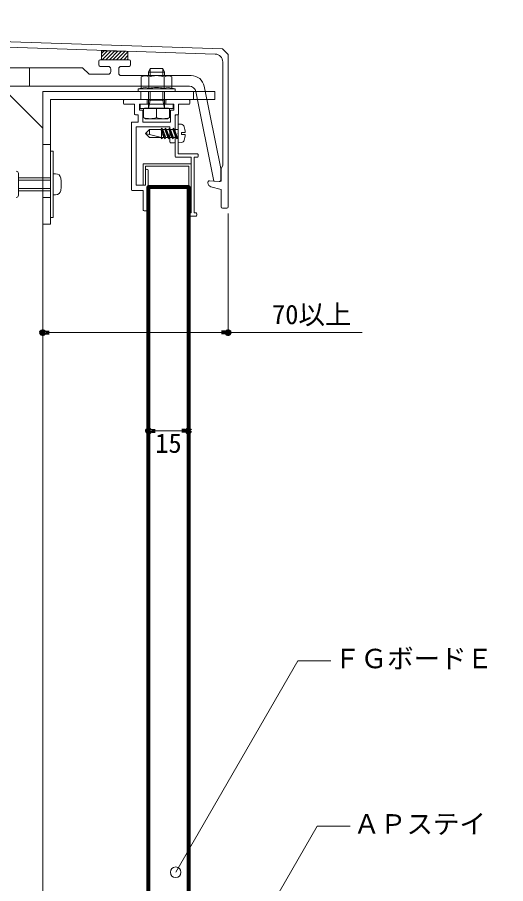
# Model space of a CAD drawing. Units: millimetres, scale not verified. Extents: x -690 to 690, y -477 to 478.
# Drawn here: x -441.6 to -257.2, y -18.3 to 308.6 of the extents above; entities that cross this region are included whole.
import ezdxf
from ezdxf.enums import TextEntityAlignment as Align

# ---------------------------------------------------------------- set-up
doc = ezdxf.new("R2010")
doc.units = ezdxf.units.MM
doc.header["$LTSCALE"] = 2
doc.linetypes.add('USER1', pattern=[9.525, 6.35, -3.175])
doc.linetypes.add('USER2', pattern=[19.05, 12.7, -6.35])
for name, color, linetype, lineweight in [('0-0_0', 7, 'Continuous', 80), ('0-4_BOUSUI', 1, 'Continuous', 18), ('0-5_MOJI', 7, 'Continuous', 18), ('0-7_KASAGI', 150, 'Continuous', 18), ('0-8_sunpo', 7, 'Continuous', 18), ('0-9_KANAMONO_SCREW', 4, 'Continuous', 18), ('0-A_KANAMONO', 4, 'Continuous', 18), ('0-B_BUHIN', 7, 'Continuous', 80)]:
    doc.layers.add(name, color=color, linetype=linetype, lineweight=lineweight)
doc.styles.add('ＭＳ ゴシック', font='')
doc.styles.get('ＭＳ ゴシック').set_extended_font_data('MS Gothic')

# ---------------------------------------------------------------- blocks, each defined once
blk = doc.blocks.new('_Dot')
at = {"layer": '0-0_0'}
for p, q in [((-0.5, 0), (-1, 0)), ((0.25, 0), (-0.25, 0))]:
    blk.add_line(p, q, dxfattribs=at)
blk.add_circle((0, 0), 0.25, dxfattribs=at)

msp = doc.modelspace()

# ---------------------------------------------------------------- linework, layer by layer
at = {"layer": '0-4_BOUSUI'}
msp.add_lwpolyline([(0.009, -217.444), (-388.351, -217.444), (-431.991, -173.805), (-431.991, 266.698), (-447.849, 282.556), (-593.331, 282.556)], dxfattribs=at)
at = {"layer": '0-5_MOJI'}
for p, q in [((-381.779, -14.04), (-335.707, 65.759)), ((-335.707, 65.759), (-323.207, 65.759)), ((-374.462, -76.453), (-328.39, 3.347)), ((-328.39, 3.347), (-315.89, 3.347))]:
    msp.add_line(p, q, dxfattribs=at)
msp.add_circle((-381.779, -14.04), 2, dxfattribs=at)
at = {"layer": '0-7_KASAGI'}
for p, q in [((-409.791, 294.949), (-408.825, 295.915)), ((-409.791, 293.602), (-407.521, 295.872)), ((-409.491, 292.556), (-406.218, 295.829)), ((-408.143, 292.556), (-404.914, 295.785)), ((-406.796, 292.556), (-403.61, 295.742)), ((-405.449, 292.556), (-402.307, 295.698)), ((-404.102, 292.556), (-401.003, 295.655)), ((-402.755, 292.556), (-399.791, 295.52)), ((-410.791, 290.556), (-410.791, 292.056)), ((-410.291, 292.556), (-399.291, 292.556)), ((-401.408, 292.556), (-399.791, 294.173)), ((-400.061, 292.556), (-399.791, 292.826)), ((-398.791, 292.056), (-398.791, 290.556)), ((-407.291, 290.056), (-410.291, 290.056)), ((-406.291, 288.056), (-406.291, 289.056)), ((-403.291, 289.056), (-403.291, 287.556)), ((-399.291, 290.056), (-402.291, 290.056)), ((-402.291, 286.556), (-375.89, 286.556)), ((-376.61, 282.556), (-647.372, 282.556)), ((-369.591, 246.054), (-369.591, 246.369)), ((-369.056, 246.868), (-365.126, 246.593)), ((-362.491, 236.556), (-364.091, 236.556))]:
    msp.add_line(p, q, dxfattribs=at)
at = {"layer": '0-7_KASAGI', "linetype": 'USER2'}
msp.add_line((-436.991, 282.556), (-436.991, 289.556), dxfattribs=at)
at = {"layer": '0-7_KASAGI'}
for points in [[(-661.991, 237.056), (-661.991, 306.556), (-659.991, 308.556), (-644.129, 308.027), (-641.991, 305.889), (-364.06, 296.624), (-361.991, 294.556), (-361.991, 237.056)], [(-366.891, 294.718), (-642.847, 303.916), (-644.985, 306.054), (-656.891, 306.451)], [(-364.591, 247.092), (-364.591, 251.556), (-363.991, 252.595), (-363.991, 291.719)], [(-509.491, 287.556), (-488.991, 287.556), (-486.991, 289.556), (-416.991, 289.556), (-414.491, 287.056), (-407.291, 287.056)], [(-370.987, 282.536), (-364.791, 251.556), (-364.791, 247.092)], [(-365.326, 246.593), (-367.397, 246.738), (-374.158, 280.546)], [(-364.591, 237.056), (-364.591, 243.556), (-368.482, 244.606)]]:
    msp.add_lwpolyline(points, dxfattribs=at)
msp.add_lwpolyline([(-409.791, 295.948), (-409.791, 292.556), (-399.791, 292.556), (-399.791, 295.614)], close=True, dxfattribs=at)
for centre, radius, start, end in [((-366.991, 291.719), 3, 0, 88.09085), ((-410.291, 292.056), 0.5, 90, 180), ((-399.291, 292.056), 0.5, 0, 90), ((-410.291, 290.556), 0.5, 180, 270), ((-407.291, 289.056), 1, 0, 90), ((-407.291, 288.056), 1, 270, 360), ((-402.291, 289.056), 1, 90, 180), ((-399.291, 290.556), 0.5, 270, 0), ((-402.291, 287.556), 1, 180, 270), ((-375.89, 281.556), 5, 11.30993, 90), ((-376.61, 280.056), 2.5, 11.30993, 90), ((-369.091, 246.369), 0.5, 86, 180), ((-368.091, 246.054), 1.5, 180, 254.89433), ((-365.291, 247.092), 0.5, 266, 360), ((-365.091, 247.092), 0.5, 266, 0), ((-364.091, 237.056), 0.5, 180, 270), ((-362.491, 237.056), 0.5, 270, 0)]:
    msp.add_arc(centre, radius, start, end, dxfattribs=at)
at = {"layer": '0-8_sunpo'}
for p, q in [((-431.991, 234.556), (-431.991, 189.575)), ((-361.991, 234.556), (-361.991, 189.575)), ((-364.491, 189.575), (-429.491, 189.575)), ((-391.991, 187.075), (-391.991, 152.53)), ((-376.991, 187.075), (-376.991, 152.53)), ((-311.38, 189.575), (-361.991, 189.575)), ((-379.491, 152.53), (-389.491, 152.53))]:
    msp.add_line(p, q, dxfattribs=at)
at = {"layer": '0-9_KANAMONO_SCREW'}
for p, q in [((-391.991, 287.906), (-391.378, 289.306)), ((-385.991, 287.906), (-391.991, 287.906)), ((-391.991, 287.906), (-391.991, 286.556)), ((-386.604, 289.306), (-391.378, 289.306)), ((-391.378, 289.306), (-391.378, 286.556)), ((-386.604, 289.306), (-386.604, 286.556)), ((-385.991, 287.906), (-386.604, 289.306)), ((-385.991, 287.906), (-385.991, 286.556)), ((-391.991, 280.556), (-391.991, 274.306)), ((-391.378, 280.556), (-391.378, 277.306)), ((-386.604, 280.556), (-386.604, 277.306)), ((-385.991, 280.556), (-385.991, 274.306)), ((-385.991, 277.306), (-391.991, 277.306)), ((-391.991, 274.306), (-391.378, 277.306)), ((-385.991, 274.306), (-386.604, 277.306)), ((-393.531, 274.206), (-393.531, 274.156)), ((-384.551, 274.306), (-393.431, 274.306)), ((-388.991, 270.742), (-388.991, 274.156)), ((-384.451, 274.206), (-384.451, 274.156)), ((-441.141, 241.456), (-441.141, 249.656)), ((-441.141, 248.056), (-428.991, 248.056)), ((-441.141, 247.156), (-428.991, 247.156)), ((-441.141, 243.956), (-428.991, 243.956)), ((-441.141, 243.056), (-428.991, 243.056))]:
    msp.add_line(p, q, dxfattribs=at)
for points in [[(-382.741, 274.156), (-395.241, 274.156), (-395.241, 275.756), (-382.741, 275.756)], [(-384.101, 270.742), (-384.857, 270.306), (-393.124, 270.306), (-393.881, 270.742), (-393.881, 274.156), (-384.101, 274.156)], [(-428.991, 258.056), (-428.991, 233.056), (-427.991, 233.056), (-427.991, 258.056)]]:
    msp.add_lwpolyline(points, close=True, dxfattribs=at)
msp.add_lwpolyline([(-427.132, 241.556), (-427.991, 241.556), (-427.991, 249.556), (-427.132, 249.556)], dxfattribs=at)
for centre, radius, start, end in [((-393.431, 274.206), 0.1, 90, 180), ((-384.551, 274.206), 0.1, 0, 90), ((-391.436, 277.368), 7.062, 249.74384, 290.25616), ((-386.546, 277.368), 7.062, 249.74384, 290.25616), ((-441.991, 249.656), 0.85, 0, 90), ((-427.132, 247.556), 2, 8.06815, 90), ((-441.241, 245.556), 16.25, 351.93185, 8.06815), ((-427.132, 243.556), 2, 270, 351.93185), ((-441.991, 241.456), 0.85, 270, 0)]:
    msp.add_arc(centre, radius, start, end, dxfattribs=at)
at = {"layer": '0-A_KANAMONO'}
for p, q in [((-391.878, 286.051), (-391.878, 281.862)), ((-386.104, 286.051), (-386.104, 281.862)), ((-394.764, 281.862), (-395.991, 281.556)), ((-395.991, 281.556), (-381.991, 281.556)), ((-395.991, 281.556), (-395.991, 280.556)), ((-383.217, 281.862), (-381.991, 281.556)), ((-381.991, 281.556), (-381.991, 280.556)), ((-395.991, 280.556), (-381.991, 280.556)), ((-401.491, 277.256), (-401.491, 276.056)), ((-392.791, 277.556), (-401.191, 277.556)), ((-392.491, 276.056), (-392.491, 277.256)), ((-385.491, 277.256), (-385.491, 276.056)), ((-376.791, 277.556), (-385.191, 277.556)), ((-376.491, 276.056), (-376.491, 277.256)), ((-381.991, 265.056), (-381.991, 271.456)), ((-381.691, 271.756), (-381.091, 271.756)), ((-398.491, 268.756), (-398.491, 243.556)), ((-380.791, 261.212), (-380.791, 268.299)), ((-379.591, 268.192), (-380.791, 268.299)), ((-387.324, 266.227), (-391.691, 266.227)), ((-391.691, 266.227), (-391.691, 264.352)), ((-385.691, 262.727), (-387.191, 266.727)), ((-387.191, 263.227), (-387.191, 265.872)), ((-385.878, 266.227), (-386.683, 266.227)), ((-384.191, 262.727), (-385.691, 266.727)), ((-385.183, 266.227), (-384.058, 263.227)), ((-384.324, 266.227), (-385.183, 266.227)), ((-382.691, 262.727), (-384.191, 266.727)), ((-384.191, 266.727), (-383.683, 266.227)), ((-382.824, 266.227), (-383.683, 266.227)), ((-382.824, 266.227), (-382.691, 266.727)), ((-381.699, 263.227), (-382.824, 266.227)), ((-382.691, 266.727), (-382.183, 266.227)), ((-381.191, 262.727), (-382.691, 266.727)), ((-379.591, 265.111), (-378.199, 265.111)), ((-379.591, 264.311), (-379.591, 265.111)), ((-387.191, 263.227), (-393.191, 264.727)), ((-391.691, 263.227), (-387.191, 263.227)), ((-386.199, 263.227), (-387.191, 263.227)), ((-384.699, 263.227), (-385.558, 263.227)), ((-384.191, 262.727), (-384.699, 263.227)), ((-381.699, 263.227), (-382.558, 263.227)), ((-381.191, 262.727), (-381.699, 263.227)), ((-378.199, 264.311), (-379.591, 264.311)), ((-383.691, 261.256), (-382.291, 261.256)), ((-379.591, 261.317), (-380.791, 261.212)), ((-373.291, 256.756), (-373.291, 256.056)), ((-392.191, 235.856), (-392.191, 250.756)), ((-393.691, 235.556), (-392.491, 235.556)), ((-376.991, 233.856), (-376.991, 234.456)), ((-374.091, 233.556), (-376.691, 233.556)), ((-373.791, 234.456), (-373.791, 233.856))]:
    msp.add_line(p, q, dxfattribs=at)
at = {"layer": '0-A_KANAMONO', "linetype": 'USER1'}
for p, q in [((-394.991, 280.556), (-394.991, 277.556)), ((-374.991, 280.556), (-374.991, 277.556)), ((-431.991, 260.556), (-428.991, 260.556)), ((-431.991, 240.556), (-428.991, 240.556))]:
    msp.add_line(p, q, dxfattribs=at)
at = {"layer": '0-A_KANAMONO'}
for points in [[(-383.217, 281.862), (-383.217, 286.051), (-384.091, 286.556), (-393.891, 286.556), (-394.764, 286.051), (-394.764, 281.862)], [(-401.191, 275.756), (-397.291, 275.756), (-397.291, 272.056)], [(-394.491, 273.556), (-395.491, 273.556), (-395.491, 275.756), (-392.791, 275.756)], [(-385.191, 275.756), (-382.491, 275.756), (-382.491, 273.556), (-383.491, 273.556)], [(-380.691, 272.056), (-380.691, 275.756), (-376.791, 275.756)], [(-396.991, 271.756), (-395.991, 271.756), (-395.991, 269.056), (-398.191, 269.056)], [(-383.791, 273.256), (-383.791, 269.056), (-394.191, 269.056), (-394.191, 273.256)], [(-381.991, 256.056), (-381.991, 264.456), (-381.991, 265.056), (-381.991, 271.756), (-380.991, 271.756)], [(-380.791, 271.456), (-380.791, 264.956), (-380.991, 264.756), (-380.791, 264.556), (-380.791, 257.056), (-373.591, 257.056)], [(-393.191, 250.756), (-393.191, 245.256), (-396.691, 245.256), (-396.691, 267.256), (-383.991, 267.256), (-383.991, 261.556)], [(-391.691, 266.227), (-393.191, 264.727), (-391.691, 263.227)], [(-384.699, 263.227), (-385.824, 266.227), (-385.691, 266.727), (-385.183, 266.227)], [(-383.199, 263.227), (-384.324, 266.227), (-384.191, 266.727)], [(-383.683, 266.227), (-382.558, 263.227), (-382.691, 262.727), (-383.199, 263.227)], [(-381.991, 261.556), (-381.991, 264.456), (-382.291, 264.756), (-381.991, 265.056)], [(-380.791, 266.227), (-382.183, 266.227), (-381.058, 263.227)], [(-387.324, 263.227), (-387.191, 262.727), (-386.683, 263.227)], [(-383.199, 263.227), (-384.058, 263.227), (-384.191, 262.727)], [(-380.791, 263.227), (-381.058, 263.227), (-381.191, 262.727), (-381.699, 263.227)], [(-376.691, 234.756), (-375.991, 234.756), (-375.991, 255.756), (-381.691, 255.756)], [(-373.591, 255.756), (-374.791, 255.756), (-374.791, 234.756), (-374.091, 234.756)], [(-398.191, 243.256), (-393.991, 243.256), (-393.991, 235.856)]]:
    msp.add_lwpolyline(points, dxfattribs=at)
for points in [[(-431.991, 230.556), (-428.991, 230.556), (-428.991, 277.556), (-366.991, 277.556), (-366.991, 280.556), (-431.991, 280.556)], [(-386.683, 266.227), (-385.558, 263.227), (-385.691, 262.727), (-386.199, 263.227), (-387.324, 266.227), (-387.191, 266.727)], [(-393.191, 252.456), (-376.791, 252.456), (-376.791, 235.256), (-375.991, 235.256), (-375.991, 253.256), (-393.991, 253.256), (-393.991, 245.256), (-393.191, 245.256)]]:
    msp.add_lwpolyline(points, close=True, dxfattribs=at)
for centre, radius, start, end in [((-393.321, 283.677), 2.779, 58.70286, 121.29714), ((-388.991, 278.041), 8.514, 70.18081, 109.81919), ((-384.661, 283.677), 2.779, 58.70286, 121.29714), ((-393.321, 276.572), 5.483, 74.73852, 105.26148), ((-388.991, 260.412), 21.644, 82.33527, 97.66473), ((-384.661, 276.572), 5.483, 74.73852, 105.26148), ((-401.191, 277.256), 0.3, 90, 180), ((-401.191, 276.056), 0.3, 180, 270), ((-392.791, 277.256), 0.3, 0, 90), ((-392.791, 276.056), 0.3, 270, 360), ((-385.191, 277.256), 0.3, 90, 180), ((-385.191, 276.056), 0.3, 180, 270), ((-376.791, 277.256), 0.3, 0, 90), ((-376.791, 276.056), 0.3, 270, 360), ((-396.991, 272.056), 0.3, 180, 270), ((-394.491, 273.256), 0.3, 360, 90), ((-383.491, 273.256), 0.3, 90, 180), ((-381.691, 271.456), 0.3, 90, 180), ((-381.091, 271.456), 0.3, 0, 90), ((-380.991, 272.056), 0.3, 270, 0), ((-398.191, 268.756), 0.3, 90, 180), ((-379.771, 266.938), 1.267, 16.0257, 84.99999), ((-387.524, 264.711), 9.333, 2.45629, 16.0257), ((-383.691, 261.556), 0.3, 180, 270), ((-382.291, 261.556), 0.3, 270, 360), ((-379.746, 262.575), 1.267, 275, 344.64198), ((-387.524, 264.711), 9.333, 344.64208, 357.54371), ((-381.691, 256.056), 0.3, 180, 270), ((-373.591, 256.756), 0.3, 360, 90), ((-373.591, 256.056), 0.3, 270, 0), ((-392.691, 250.756), 0.5, 0, 180), ((-398.191, 243.556), 0.3, 180, 270), ((-393.691, 235.856), 0.3, 180, 270), ((-392.491, 235.856), 0.3, 270, 0), ((-376.691, 234.456), 0.3, 90, 180), ((-376.691, 233.856), 0.3, 180, 270), ((-374.091, 234.456), 0.3, 0, 90), ((-374.091, 233.856), 0.3, 270, 0)]:
    msp.add_arc(centre, radius, start, end, dxfattribs=at)
at = {"layer": '0-B_BUHIN'}
msp.add_lwpolyline([(-376.991, -80.444), (-391.991, -80.444), (-391.991, 244.556), (-376.991, 244.556)], close=True, dxfattribs=at)

# ---------------------------------------------------------------- block references
at = {"layer": '0-8_sunpo', "xscale": 2.5, "yscale": 2.5, "rotation": 180}
for p in [(-431.991, 189.575), (-391.991, 152.53)]:
    msp.add_blockref('_Dot', p, dxfattribs=at)
at = {"layer": '0-8_sunpo', "xscale": 2.5, "yscale": 2.5}
for p in [(-361.991, 189.575), (-376.991, 152.53)]:
    msp.add_blockref('_Dot', p, dxfattribs=at)

# ---------------------------------------------------------------- texts
at = {"layer": '0-5_MOJI', "style": 'ＭＳ ゴシック'}
for s, p in [('ＦＧボードＥ', (-321.957, 60.759)), ('ＡＰステイ', (-314.64, -1.653))]:
    msp.add_text(s, height=7.331, dxfattribs=at).set_placement(p, align=Align.BOTTOM_LEFT)
at = {"layer": '0-8_sunpo', "style": 'ＭＳ ゴシック'}
for s, p in [('70以上', (-345.408, 190.583)), ('15', (-389.491, 142.03))]:
    msp.add_text(s, height=7.331, dxfattribs=at).set_placement(p, align=Align.BOTTOM_LEFT)

doc.saveas('drawing.dxf')
